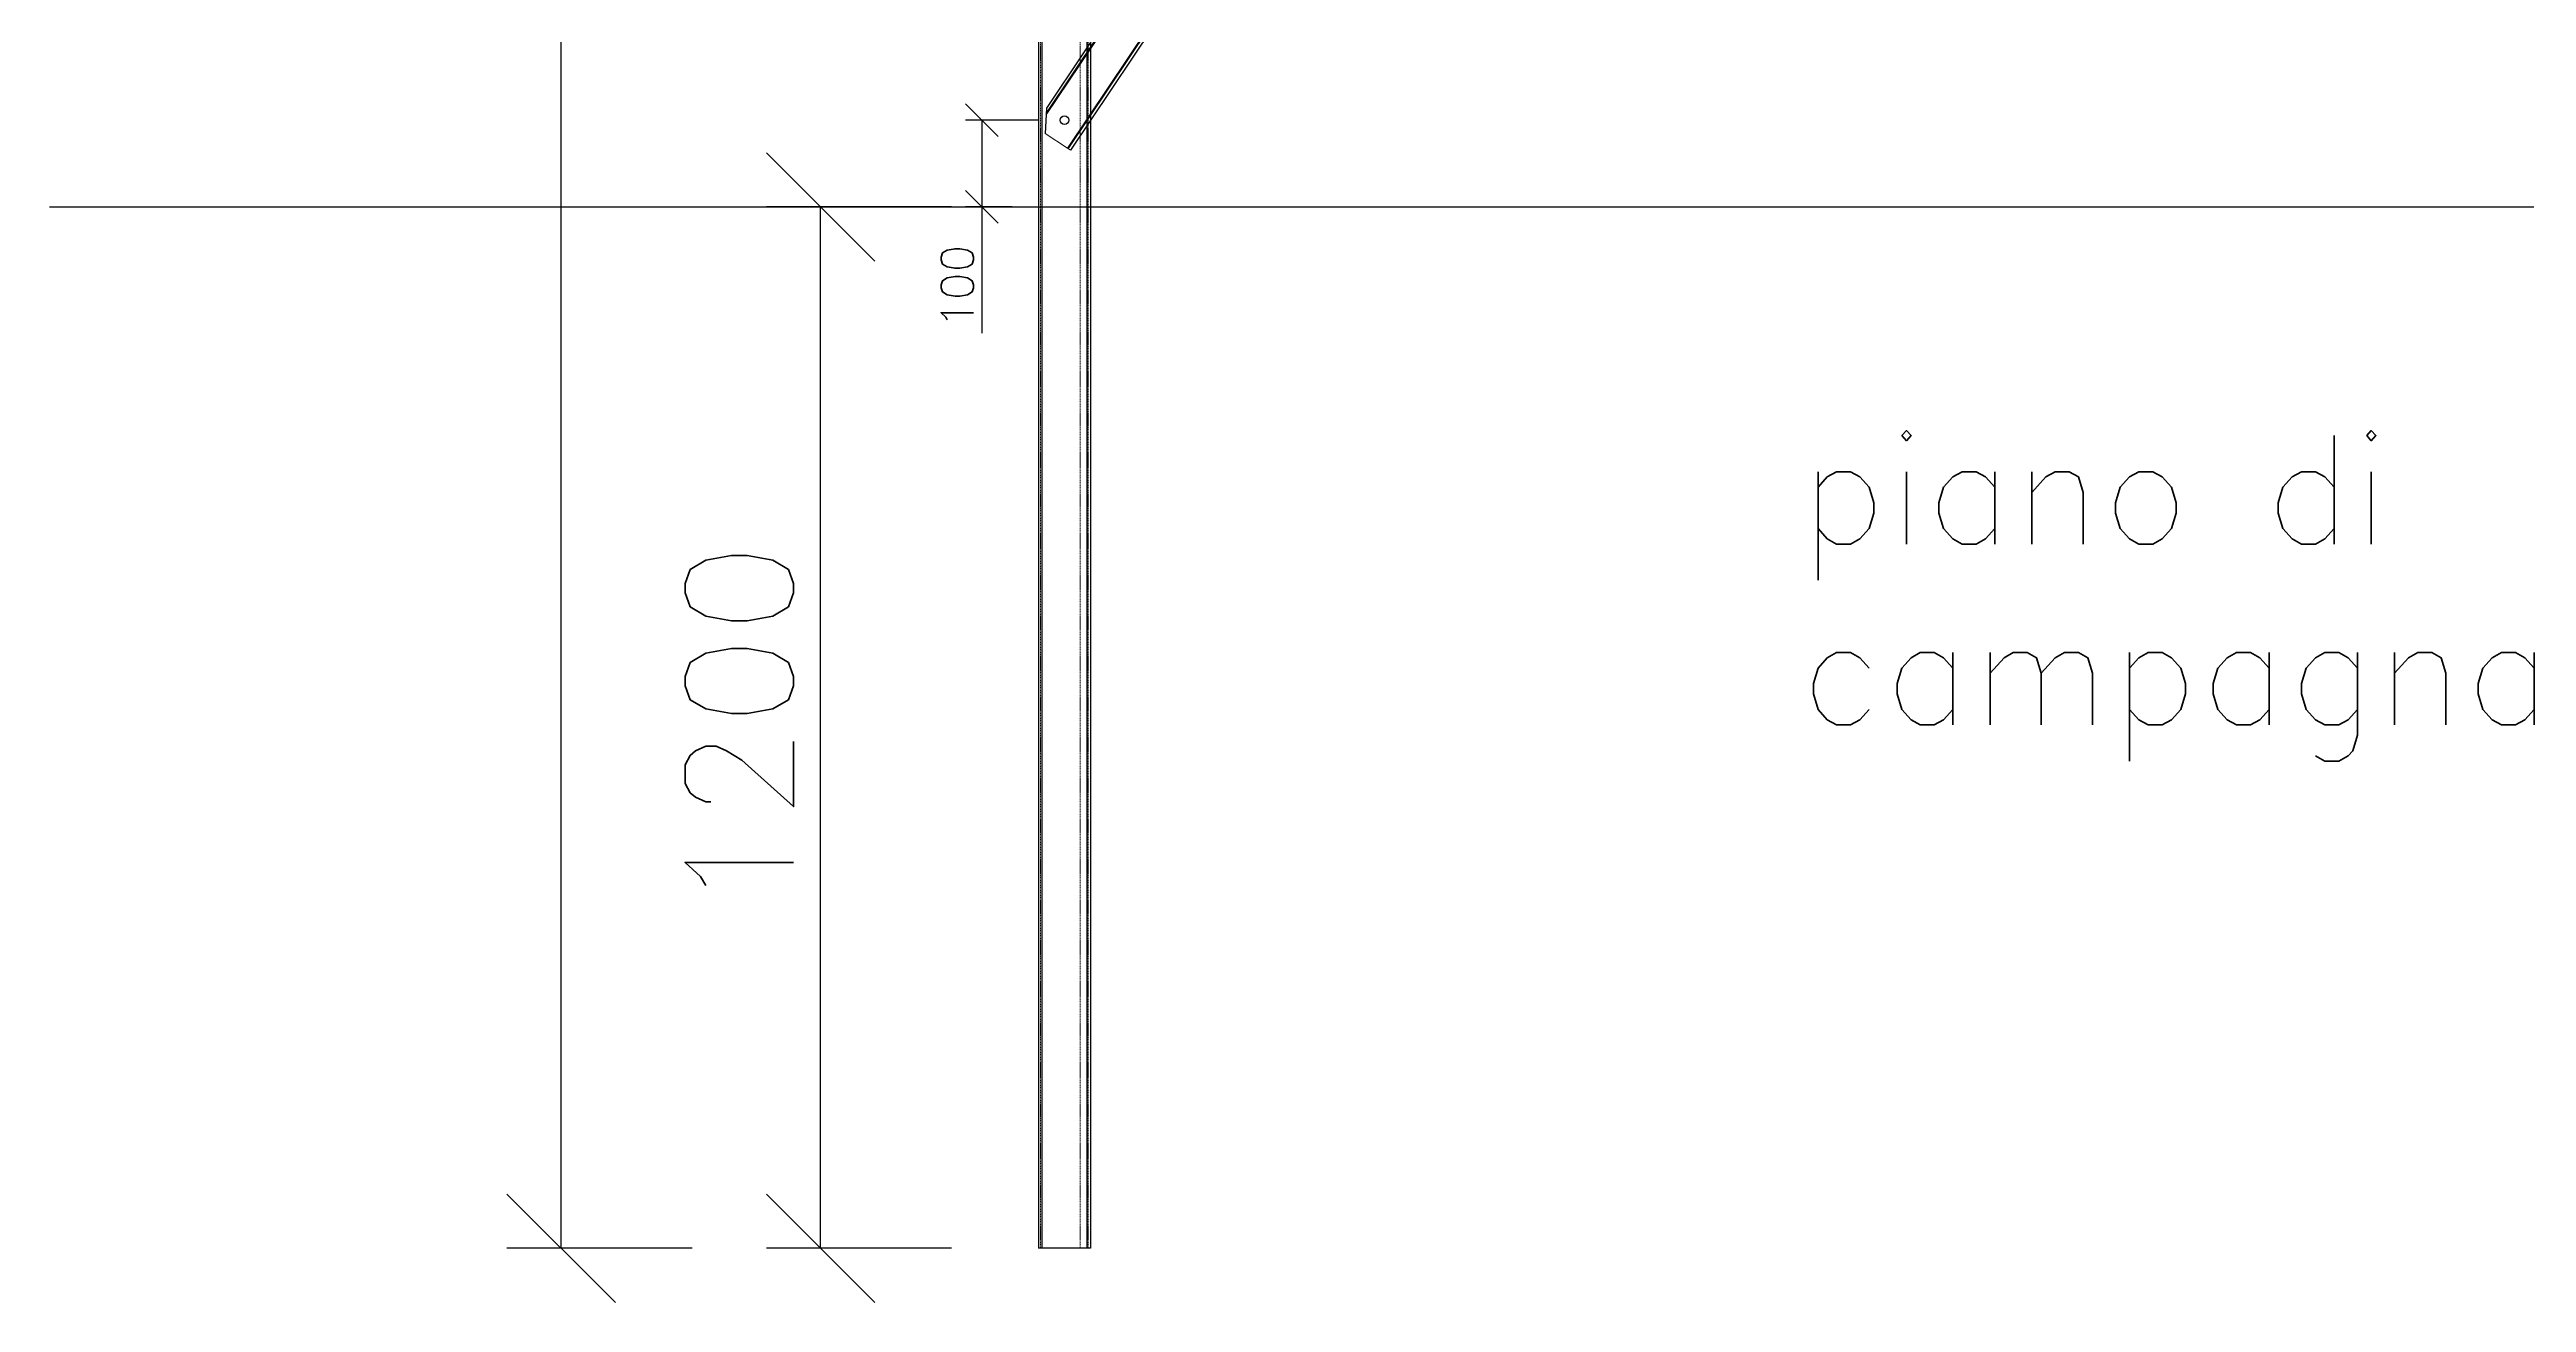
# Model space of a CAD drawing. Header units: millimetres. Extents: x -116399 to 112199, y -90759 to -31335.
# Drawn here: x -24295 to -21441, y -49792 to -48348 of the extents above; entities that cross this region are included whole.
import ezdxf

# ---------------------------------------------------------------- set-up
doc = ezdxf.new("R2010")
doc.units = ezdxf.units.MM
doc.linetypes.add('HIDDEN', pattern=[1.905, 1.27, -0.635])
doc.styles.add('Annotative', font='simplex.shx', dxfattribs={"height": 2.5})
doc.dimstyles.new('Annotative', dxfattribs={"dimscale": 0, "dimtxt": 2.5, "dimasz": 2.5, "dimexe": 1.25, "dimexo": 2, "dimtad": 1, "dimtxsty": 'Annotative', "dimblk": 'OBLIQUE', "dimcen": 2.5, "dimazin": 3, "dimtfac": 1, "dimtmove": 0, "dimatfit": 3, "dimfxl": 1})

# ---------------------------------------------------------------- blocks, each defined once
blk = doc.blocks.new('_Oblique')
at = {"color": 0, "linetype": 'ByBlock', "lineweight": -2}
blk.add_line((-0.5, -0.5), (0.5, 0.5), dxfattribs=at)
blk = doc.blocks.new('*D241')
at = {"color": 8, "lineweight": -2}
for p, q in [((-23255.6, -48529.6), (-23469, -48529.6)), ((-23406.5, -49729.6), (-23406.5, -48529.6)), ((-23255.6, -49729.6), (-23469, -49729.6))]:
    blk.add_line(p, q, dxfattribs=at)
at = {"layer": 'Defpoints', "color": 0}
for p in [(-23406.5, -48529.6), (-23155.6, -48529.6), (-23155.6, -49729.6)]:
    blk.add_point(p, dxfattribs=at)
at = {"color": 8, "lineweight": -2, "xscale": 125, "yscale": 125, "zscale": 125}
for p, rotation in [((-23406.5, -48529.6), 90), ((-23406.5, -49729.6), 270)]:
    blk.add_blockref('_Oblique', p, dxfattribs=dict(at, rotation=rotation))
at = {"insert": (-23500.2, -49129.6), "char_height": 125, "attachment_point": 5, "rotation": 90, "style": 'Annotative'}
blk.add_mtext('1200', dxfattribs=at)
blk = doc.blocks.new('*D242')
at = {"color": 8, "lineweight": -2}
for p, q in [((-23255.6, -46314.6), (-23767.9, -46314.6)), ((-23705.4, -49729.6), (-23705.4, -46314.6)), ((-23554.5, -49729.6), (-23767.9, -49729.6))]:
    blk.add_line(p, q, dxfattribs=at)
at = {"layer": 'Defpoints', "color": 0}
for p in [(-23705.4, -46314.6), (-23155.6, -46314.6), (-23454.5, -49729.6)]:
    blk.add_point(p, dxfattribs=at)
at = {"color": 8, "lineweight": -2, "xscale": 125, "yscale": 125, "zscale": 125}
for p, rotation in [((-23705.4, -46314.6), 90), ((-23705.4, -49729.6), 270)]:
    blk.add_blockref('_Oblique', p, dxfattribs=dict(at, rotation=rotation))
at = {"insert": (-23799.2, -48022.1), "char_height": 125, "attachment_point": 5, "rotation": 90, "style": 'Annotative'}
blk.add_mtext('3415', dxfattribs=at)
blk = doc.blocks.new('*D278')
at = {"color": 8, "lineweight": -2}
for p, q in [((-23155.6, -48429.6), (-23239.5, -48429.6)), ((-23220.8, -48429.6), (-23220.8, -48529.6)), ((-23185.6, -48529.6), (-23239.5, -48529.6)), ((-23220.8, -48529.6), (-23220.8, -48675.1))]:
    blk.add_line(p, q, dxfattribs=at)
at = {"layer": 'Defpoints', "color": 0}
for p in [(-23125.6, -48429.6), (-23220.8, -48529.6), (-23155.6, -48529.6)]:
    blk.add_point(p, dxfattribs=at)
at = {"color": 8, "lineweight": -2, "xscale": 37.5, "yscale": 37.5, "zscale": 37.5}
for p, rotation in [((-23220.8, -48429.6), 90), ((-23220.8, -48529.6), 270)]:
    blk.add_blockref('_Oblique', p, dxfattribs=dict(at, rotation=rotation))
at = {"insert": (-23248.9, -48621.1), "char_height": 37.5, "attachment_point": 5, "rotation": 90, "style": 'Annotative'}
blk.add_mtext('100', dxfattribs=at)
blk = doc.blocks.new('A$Cc9c01827')
at = {"lineweight": 25}
for p, q in [((-41.1, 21.4), (-1168.9, -1662.5)), ((-44.6, 23.2), (-1168.5, -1654.8)), ((-3.6, 1.9), (-1144.1, -1701)), ((0, 0), (-1140.8, -1703.2)), ((-1168.5, -1654.8), (-1169.8, -1683.8))]:
    blk.add_line(p, q, dxfattribs=at)
at = {"lineweight": 18}
for p, q in [((-41.1, 21.4), (-1168.9, -1662.5)), ((-41.1, 21.4), (-1168.9, -1662.5)), ((-41.1, 21.4), (-1168.9, -1662.5)), ((-42, 21.8), (-1168.8, -1660.6)), ((-3.6, 1.9), (-1144.1, -1701)), ((-3.6, 1.9), (-1144.1, -1701)), ((-3.6, 1.9), (-1144.1, -1701)), ((-2.7, 1.4), (-1143.3, -1701.6)), ((-1118.7, -1663.1), (-1144.1, -1701)), ((-1144.1, -1701), (-1169.8, -1683.8)), ((-1140.8, -1703.2), (-1144.1, -1701))]:
    blk.add_line(p, q, dxfattribs=at)
for p, q in [((0, 0), (-44.6, 23.2)), ((-40.2, -6.2), (-37.4, -2)), ((-31.9, -11.7), (-29.1, -7.6))]:
    blk.add_line(p, q)
blk.add_circle((-33.2, -4.7), 5)
at = {"linetype": 'Continuous', "lineweight": 25}
for centre in [(-1147.7, -1668.6), (-1147.6, -1668.5)]:
    blk.add_circle(centre, 5, dxfattribs=at)
at = {"lineweight": 25}
blk.add_circle((-1147.7, -1668.6), 5, dxfattribs=at)
for centre, start, end in [((-33.3, -4.8), 326.1865, 146.1865), ((-36.1, -8.9), 146.1865, 326.1865)]:
    blk.add_arc(centre, 5, start, end)

msp = doc.modelspace()

# ---------------------------------------------------------------- linework, layer by layer
at = {"color": 7, "linetype": 'HIDDEN', "lineweight": 18}
for p, q in [((-23153.065, -46314.576), (-23153.065, -49729.576)), ((-23151.565, -46314.576), (-23151.565, -49729.576)), ((-23151.565, -46314.576), (-23151.565, -49729.576)), ((-23151.565, -46314.576), (-23151.565, -49729.576)), ((-23107.565, -46314.576), (-23107.565, -49729.576)), ((-23099.565, -46314.576), (-23099.565, -49729.576)), ((-23099.565, -46314.576), (-23099.565, -49729.576)), ((-23099.565, -46314.576), (-23099.565, -49729.576)), ((-23099.565, -46314.576), (-23099.565, -49729.576)), ((-23099.565, -46314.576), (-23099.565, -49729.576)), ((-23099.565, -46314.576), (-23099.565, -49729.576)), ((-23099.565, -46314.576), (-23099.565, -49729.576)), ((-23098.065, -46314.576), (-23098.065, -49729.576))]:
    msp.add_line(p, q, dxfattribs=at)
at = {"color": 7, "linetype": 'Continuous', "lineweight": 25}
for p, q in [((-23151.565, -46314.576), (-23151.565, -49729.576)), ((-23099.565, -46314.576), (-23099.565, -49729.576)), ((-23095.565, -46314.576), (-23095.565, -49729.576)), ((-23155.565, -46471.879), (-23155.565, -49729.576)), ((-23151.565, -49729.576), (-23155.565, -49729.576)), ((-23099.565, -49729.576), (-23151.565, -49729.576)), ((-23095.565, -49729.576), (-23099.565, -49729.576))]:
    msp.add_line(p, q, dxfattribs=at)
msp.add_line((-24294.888, -48529.576), (-18642.278, -48529.576))
msp.add_circle((-23125.565, -48429.576), 5, dxfattribs=at)

# ---------------------------------------------------------------- block references
at = {"color": 1}
msp.add_blockref('A$Cc9c01827', (-21977.897, -46761.012), dxfattribs=at)

# ---------------------------------------------------------------- texts
at = {"insert": (-22278.709, -48793.196), "char_height": 125, "width": 1161.38829, "attachment_point": 1, "style": 'Annotative'}
msp.add_mtext('piano di campagna', dxfattribs=at)

# ---------------------------------------------------------------- dimensions: what is measured, and where the dimension line sits
for base, p1, p2, picture, middle in [((-23705.433, -46314.576), (-23454.54, -49729.576), (-23155.565, -46314.576), '*D242', (-23799.183, -48022.076)), ((-23220.77, -48529.576), (-23125.565, -48429.576), (-23155.565, -48529.576), '*D278', (-23248.895, -48621.094)), ((-23406.457, -48529.576), (-23155.565, -49729.576), (-23155.565, -48529.576), '*D241', (-23500.207, -49129.576))]:
    dim = msp.add_linear_dim(base=base, p1=p1, p2=p2, angle=90, dimstyle='Annotative', override={"dimscale": 0, "dimtix": 0, "dimtofl": 1, "dimtmove": 0, "dimatfit": 3})
    dim.commit()
    dim.dimension.update_dxf_attribs({"geometry": picture, "text_midpoint": middle})

doc.saveas('drawing.dxf')
